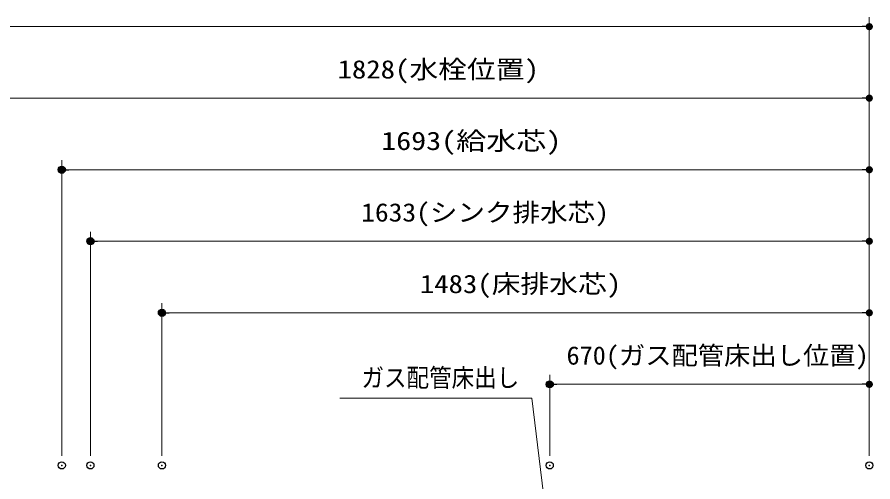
# Model space of a CAD drawing. Units: millimetres, scale not verified. Extents: x -9797 to 9797, y -4555 to 4555.
# Drawn here: x -7161 to -5367, y 1655 to 2630 of the extents above; entities that cross this region are included whole.
import ezdxf
from ezdxf.enums import TextEntityAlignment as Align

# ---------------------------------------------------------------- set-up
doc = ezdxf.new("R2010")
doc.units = ezdxf.units.MM
doc.header["$LTSCALE"] = 30
doc.header["$PDMODE"] = 32
doc.header["$PDSIZE"] = 15
for name, color, linetype, lineweight in [('0-1_0', 7, 'Continuous', 25), ('0-3_寸法ﾚｲﾔｰ', 30, 'Continuous', 13), ('0-4_DEFPOINTS', 7, 'Continuous', 25)]:
    doc.layers.add(name, color=color, linetype=linetype, lineweight=lineweight)
doc.styles.add('ＭＳ ゴシック', font='')
doc.styles.get('ＭＳ ゴシック').set_extended_font_data('MS Gothic')

# ---------------------------------------------------------------- blocks, each defined once
blk = doc.blocks.new('_DOT')
at = {"layer": '0-1_0', "color": 30}
blk.add_line((-15, 0), (-30, 0), dxfattribs=at)
for points in [[(0, 0), (-15, 0), (-14.88, 1.88)], [(0, 0), (-14.88, -1.88), (-15, 0)], [(0, 0), (-14.88, 1.88), (-14.53, 3.73)], [(0, 0), (-14.53, -3.73), (-14.88, -1.88)], [(0, 0), (-14.53, 3.73), (-13.95, 5.52)], [(0, 0), (-13.95, -5.52), (-14.53, -3.73)], [(0, 0), (-13.95, 5.52), (-13.14, 7.23)], [(0, 0), (-13.14, -7.23), (-13.95, -5.52)], [(0, 0), (-13.14, 7.23), (-12.14, 8.82)], [(0, 0), (-12.14, -8.82), (-13.14, -7.23)], [(0, 0), (-12.14, 8.82), (-10.93, 10.27)], [(0, 0), (-10.93, -10.27), (-12.14, -8.82)], [(0, 0), (-10.93, 10.27), (-9.56, 11.56)], [(0, 0), (-9.56, -11.56), (-10.93, -10.27)], [(0, 0), (-9.56, 11.56), (-8.04, 12.66)], [(0, 0), (-8.04, -12.66), (-9.56, -11.56)], [(0, 0), (-8.04, 12.66), (-6.39, 13.57)], [(0, 0), (-6.39, -13.57), (-8.04, -12.66)], [(0, 0), (-6.39, 13.57), (-4.64, 14.27)], [(0, 0), (-4.64, -14.27), (-6.39, -13.57)], [(0, 0), (-4.64, 14.27), (-2.81, 14.73)], [(0, 0), (-2.81, -14.73), (-4.64, -14.27)], [(0, 0), (-2.81, 14.73), (-0.94, 14.97)], [(0, 0), (-0.94, -14.97), (-2.81, -14.73)], [(0, 0), (-0.94, 14.97), (0.94, 14.97)], [(0, 0), (0.94, -14.97), (-0.94, -14.97)], [(0, 0), (0.94, 14.97), (2.81, 14.73)], [(0, 0), (2.81, 14.73), (4.64, 14.27)], [(0, 0), (4.64, 14.27), (6.39, 13.57)], [(0, 0), (6.39, 13.57), (8.04, 12.66)], [(0, 0), (8.04, 12.66), (9.56, 11.56)], [(0, 0), (9.56, 11.56), (10.93, 10.27)], [(0, 0), (10.93, 10.27), (12.14, 8.82)], [(0, 0), (12.14, 8.82), (13.14, 7.23)], [(0, 0), (13.14, 7.23), (13.95, 5.52)], [(0, 0), (13.95, 5.52), (14.53, 3.73)], [(0, 0), (14.53, 3.73), (14.88, 1.88)], [(0, 0), (14.88, 1.88), (15, 0)], [(0, 0), (2.81, -14.73), (0.94, -14.97)], [(0, 0), (4.64, -14.27), (2.81, -14.73)], [(0, 0), (6.39, -13.57), (4.64, -14.27)], [(0, 0), (8.04, -12.66), (6.39, -13.57)], [(0, 0), (9.56, -11.56), (8.04, -12.66)], [(0, 0), (10.93, -10.27), (9.56, -11.56)], [(0, 0), (12.14, -8.82), (10.93, -10.27)], [(0, 0), (13.14, -7.23), (12.14, -8.82)], [(0, 0), (13.95, -5.52), (13.14, -7.23)], [(0, 0), (14.53, -3.73), (13.95, -5.52)], [(0, 0), (14.88, -1.88), (14.53, -3.73)], [(0, 0), (15, 0), (14.88, -1.88)]]:
    blk.add_solid(points, dxfattribs=at)

msp = doc.modelspace()

# ---------------------------------------------------------------- linework, layer by layer
at = {"layer": '0-3_寸法ﾚｲﾔｰ'}
for p, q in [((-5374.06, 1710), (-5374.06, 2630)), ((-5389.06, 2610), (-7322.06, 2610)), ((-5374.06, 1710), (-5374.06, 2480)), ((-5389.06, 2460), (-7187.06, 2460)), ((-7067.06, 1710), (-7067.06, 2330)), ((-5374.06, 1710), (-5374.06, 2330)), ((-5389.06, 2310), (-7052.06, 2310)), ((-7007.06, 1710), (-7007.06, 2180)), ((-5374.06, 1710), (-5374.06, 2180)), ((-5389.06, 2160), (-6992.06, 2160)), ((-6857.06, 1710), (-6857.06, 2030)), ((-5374.06, 1710), (-5374.06, 2030)), ((-5389.06, 2010), (-6842.06, 2010)), ((-6044.06, 1710), (-6044.06, 1880)), ((-5374.06, 1710), (-5374.06, 1880)), ((-5389.06, 1860), (-6029.06, 1860))]:
    msp.add_line(p, q, dxfattribs=at)
msp.add_lwpolyline([(-6484.23, 1830.94), (-6081.5, 1830.94), (-6047.87, 1554.63)], dxfattribs=at)
at = {"layer": '0-4_DEFPOINTS'}
for p in [(-7067.06, 2310), (-7007.06, 2160), (-6857.06, 2010), (-6044.06, 1860), (-7067.06, 1690), (-7007.06, 1690), (-6857.06, 1690), (-6044.06, 1690), (-5374.06, 1690)]:
    msp.add_point(p, dxfattribs=at)

# ---------------------------------------------------------------- block references
at = {"layer": '0-3_寸法ﾚｲﾔｰ', "xscale": 0.5, "yscale": 0.5}
for p in [(-5374.06, 2610), (-5374.06, 2460), (-5374.06, 2310), (-5374.06, 2160), (-5374.06, 2010), (-5374.06, 1860)]:
    msp.add_blockref('_DOT', p, dxfattribs=at)
at = {"layer": '0-3_寸法ﾚｲﾔｰ', "xscale": 0.5, "yscale": 0.5, "rotation": 180}
for p in [(-7067.06, 2310), (-7007.06, 2160), (-6857.06, 2010), (-6044.06, 1860)]:
    msp.add_blockref('_DOT', p, dxfattribs=at)

# ---------------------------------------------------------------- texts
at = {"layer": '0-3_寸法ﾚｲﾔｰ', "style": 'ＭＳ ゴシック'}
for s, height, width, p in [('1828(水栓位置)', 38.48, 1.15, (-6488.83, 2489.74)), ('1693(給水芯)', 38.48, 1.2, (-6397.33, 2339.74)), ('1633(シンク排水芯)', 38.49, 1.1, (-6439.33, 2189.74)), ('1483(床排水芯)', 38.48, 1.15, (-6316.33, 2039.74)), ('670(ガス配管床出し位置)', 38.48, 1.05, (-6008.87, 1889.74))]:
    msp.add_text(s, height=height, dxfattribs=dict(at, width=width)).set_placement(p, align=Align.BOTTOM_LEFT)
at = {"layer": '0-3_寸法ﾚｲﾔｰ', "color": 7, "style": 'ＭＳ ゴシック', "width": 0.9}
msp.add_text('ガス配管床出し', height=38.48, dxfattribs=at).set_placement((-6438.73, 1843.09), align=Align.BOTTOM_LEFT)

doc.saveas('drawing.dxf')
